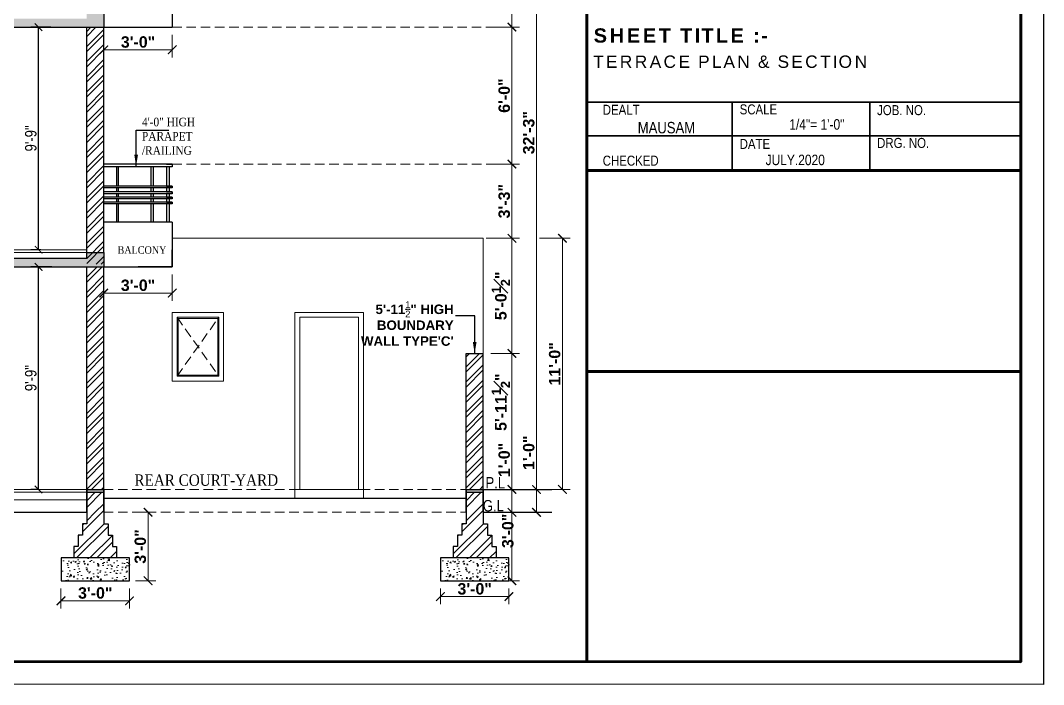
# Model space of a CAD drawing. Header units: feet. Extents: x 12125 to 16886, y -11859 to -10215.
# Drawn here: x 16348 to 16886, y -11615 to -11266 of the extents above; entities that cross this region are included whole.
import ezdxf

# ---------------------------------------------------------------- set-up
doc = ezdxf.new("R2010")
doc.units = ezdxf.units.FT
doc.header["$MEASUREMENT"] = 0
doc.header["$PDMODE"] = 2
doc.linetypes.add('DASHED', pattern=[0.75, 0.5, -0.25])
doc.linetypes.add('HIDDEN2', pattern=[0.1875, 0.125, -0.0625])
doc.layers.get('0').update_dxf_attribs({"lineweight": 30})
doc.layers.add('BLK_1_FLR_0_REGULAR_ROOM_4', color=1, linetype='Continuous', plot=False)
doc.layers.add('BLK_1_FLR_1_REGULAR_ROOM_4', color=1, linetype='Continuous', plot=False)
for name, color, linetype, lineweight in [('DIM 01', 7, 'Continuous', 9), ('DOOR', 32, 'Continuous', 13), ('DOTTED', 15, 'DASHED', 18), ('Flooring', 160, 'Continuous', 15), ('HATCH', 9, 'Continuous', 20), ('RAILING', 210, 'Continuous', 25), ('SLAB RCC', 1, 'Continuous', 40), ('TEXT', 7, 'Continuous', 30), ('WALL', 10, 'Continuous', 30), ('WINDOW', 150, 'Continuous', 20)]:
    doc.layers.add(name, color=color, linetype=linetype, lineweight=lineweight)
doc.styles.add('AR. TEXT 01', font='arialbd.ttf')
doc.styles.get("Standard").update_dxf_attribs({"font": 'ARIALN.TTF'})
doc.styles.add('style1', font='swissel.ttf')
doc.styles.add('TEX02', font='GARA.TTF')
doc.dimstyles.new('DIM 50', dxfattribs={"dimtxt": 6, "dimasz": 3, "dimexe": 6, "dimexo": 4, "dimgap": 0.3125, "dimtad": 1, "dimzin": 3, "dimdsep": 46, "dimlunit": 4, "dimtxsty": 'AR. TEXT 01', "dimblk": 'DOT', "dimcen": 0.09, "dimclrd": 256, "dimclre": 256, "dimclrt": 256, "dimazin": 0, "dimtfac": 0.8, "dimtofl": 0, "dimtmove": 1, "dimatfit": 3, "dimfxl": 6, "dimfxlon": 1, "dimfrac": 1, "dimtolj": 1, "dimtzin": 0, "dimlwd": -1, "dimlwe": -1, "dimarcsym": 1})
doc.dimstyles.get("Standard").update_dxf_attribs({"dimtxt": 6, "dimasz": 4, "dimexe": 4, "dimexo": 4, "dimgap": 1, "dimtad": 1, "dimdec": 1, "dimzin": 3, "dimdsep": 46, "dimlunit": 4, "dimtxsty": 'Standard', "dimblk": 'ARCHTICK', "dimcen": 0.09, "dimadec": 0, "dimazin": 0, "dimtfac": 1.005, "dimtdec": 1, "dimtofl": 0, "dimtmove": 2, "dimatfit": 3, "dimfxl": 4, "dimfxlon": 1, "dimtolj": 1, "dimtzin": 0, "dimarcsym": 0})
pattern_1 = [(-135, (-64522.8, 70481.258), (3.97747564, -3.97747564), []), (-135, (-64525.452, 70481.258), (3.97747564, -3.97747564), [])]
pattern_2 = [(45, (-33066.711, 39616.838), (-5.30330086, 5.30330086), []), (45, (-33063.176, 39616.838), (-5.30330086, 5.30330086), [])]
pattern_3 = [(45, (-33266.211, 39616.838), (-5.30330086, 5.30330086), []), (45, (-33262.676, 39616.838), (-5.30330086, 5.30330086), [])]

# ---------------------------------------------------------------- blocks, each defined once
blk = doc.blocks.new('_Dot')
at = {"color": 0, "linetype": 'ByBlock', "lineweight": -2}
blk.add_line((-0.5, 0), (-1, 0), dxfattribs=at)
at = {"color": 0, "linetype": 'ByBlock', "const_width": 0.5}
blk.add_lwpolyline([(-0.25, 0, 1), (0.25, 0, 1)], format="xyb", close=True, dxfattribs=at)
blk = doc.blocks.new('_ArchTick')
at = {"color": 0, "linetype": 'ByBlock', "const_width": 0.15}
blk.add_lwpolyline([(-0.5, -0.5), (0.5, 0.5)], dxfattribs=at)
blk = doc.blocks.new('*D184')
at = {"layer": 'Defpoints', "color": 0, "transparency": 16777216}
for p in [(16606.37, -11512.19), (16609.33, -11512.19), (16609.33, -11524.19)]:
    blk.add_point(p, dxfattribs=at)
at = {"layer": 'DIM 01', "transparency": 16777216}
for p, q in [((16606.37, -11512.19), (16606.37, -11487.22)), ((16605.33, -11512.19), (16602.37, -11512.19)), ((16606.37, -11524.19), (16606.37, -11512.19)), ((16605.33, -11524.19), (16602.37, -11524.19))]:
    blk.add_line(p, q, dxfattribs=at)
at = {"layer": 'DIM 01', "transparency": 16777216, "xscale": 4.5, "yscale": 4.5, "zscale": 4.5}
for p, rotation in [((16606.37, -11512.19), 90), ((16606.37, -11524.19), 270)]:
    blk.add_blockref('_ArchTick', p, dxfattribs=dict(at, rotation=rotation))
at = {"layer": 'DIM 01', "transparency": 16777216, "insert": (16602.31, -11496.71), "char_height": 6, "attachment_point": 5, "rotation": 90, "style": 'AR. TEXT 01'}
blk.add_mtext('\\A1;1\'-0"', dxfattribs=at)
blk = doc.blocks.new('*D185')
at = {"layer": 'Defpoints', "color": 0, "transparency": 16777216}
for p in [(16591.26, -11440.69), (16606.37, -11440.69), (16609.33, -11512.19)]:
    blk.add_point(p, dxfattribs=at)
at = {"layer": 'DIM 01', "transparency": 16777216}
for p, q in [((16595.26, -11440.69), (16610.37, -11440.69)), ((16606.37, -11512.19), (16606.37, -11440.69)), ((16605.33, -11512.19), (16602.37, -11512.19))]:
    blk.add_line(p, q, dxfattribs=at)
at = {"layer": 'DIM 01', "transparency": 16777216, "xscale": 4.5, "yscale": 4.5, "zscale": 4.5}
for p, rotation in [((16606.37, -11440.69), 90), ((16606.37, -11512.19), 270)]:
    blk.add_blockref('_ArchTick', p, dxfattribs=dict(at, rotation=rotation))
at = {"layer": 'DIM 01', "transparency": 16777216, "insert": (16600.51, -11466.33), "char_height": 6, "attachment_point": 5, "rotation": 90, "style": 'AR. TEXT 01'}
blk.add_mtext('\\A1;5\'-11{\\H0.800000x;\\S1#2;}"', dxfattribs=at)
blk = doc.blocks.new('*D186')
at = {"layer": 'Defpoints', "color": 0, "transparency": 16777216}
for p in [(16591.26, -11380.19), (16606.37, -11380.19), (16591.26, -11440.69)]:
    blk.add_point(p, dxfattribs=at)
at = {"layer": 'DIM 01', "transparency": 16777216}
for p, q in [((16595.26, -11380.19), (16610.37, -11380.19)), ((16606.37, -11440.69), (16606.37, -11380.19)), ((16595.26, -11440.69), (16610.37, -11440.69))]:
    blk.add_line(p, q, dxfattribs=at)
at = {"layer": 'DIM 01', "transparency": 16777216, "xscale": 4.5, "yscale": 4.5, "zscale": 4.5}
for p, rotation in [((16606.37, -11380.19), 90), ((16606.37, -11440.69), 270)]:
    blk.add_blockref('_ArchTick', p, dxfattribs=dict(at, rotation=rotation))
at = {"layer": 'DIM 01', "transparency": 16777216, "insert": (16600.51, -11410.44), "char_height": 6, "attachment_point": 5, "rotation": 90, "style": 'AR. TEXT 01'}
blk.add_mtext('\\A1;5\'-0{\\H0.800000x;\\S1#2;}"', dxfattribs=at)
blk = doc.blocks.new('*D187')
at = {"layer": 'Defpoints', "color": 0, "transparency": 16777216}
for p in [(16499.5, -11341.19), (16606.37, -11341.19), (16591.26, -11380.19)]:
    blk.add_point(p, dxfattribs=at)
at = {"layer": 'DIM 01', "transparency": 16777216}
for p, q in [((16594.37, -11341.19), (16610.37, -11341.19)), ((16606.37, -11380.19), (16606.37, -11341.19)), ((16595.26, -11380.19), (16610.37, -11380.19))]:
    blk.add_line(p, q, dxfattribs=at)
at = {"layer": 'DIM 01', "transparency": 16777216, "xscale": 4.5, "yscale": 4.5, "zscale": 4.5}
for p, rotation in [((16606.37, -11341.19), 90), ((16606.37, -11380.19), 270)]:
    blk.add_blockref('_ArchTick', p, dxfattribs=dict(at, rotation=rotation))
at = {"layer": 'DIM 01', "transparency": 16777216, "insert": (16602.31, -11360.69), "char_height": 6, "attachment_point": 5, "rotation": 90, "style": 'AR. TEXT 01'}
blk.add_mtext('\\A1;3\'-3"', dxfattribs=at)
blk = doc.blocks.new('*D188')
at = {"layer": 'Defpoints', "color": 0, "transparency": 16777216}
for p in [(16499.84, -11269.18), (16606.37, -11269.18), (16499.5, -11341.19)]:
    blk.add_point(p, dxfattribs=at)
at = {"layer": 'DIM 01', "transparency": 16777216}
for p, q in [((16594.37, -11269.18), (16610.37, -11269.18)), ((16606.37, -11341.19), (16606.37, -11269.18)), ((16594.37, -11341.19), (16610.37, -11341.19))]:
    blk.add_line(p, q, dxfattribs=at)
at = {"layer": 'DIM 01', "transparency": 16777216, "xscale": 4.5, "yscale": 4.5, "zscale": 4.5}
for p, rotation in [((16606.37, -11269.18), 90), ((16606.37, -11341.19), 270)]:
    blk.add_blockref('_ArchTick', p, dxfattribs=dict(at, rotation=rotation))
at = {"layer": 'DIM 01', "transparency": 16777216, "insert": (16602.31, -11305.19), "char_height": 6, "attachment_point": 5, "rotation": 90, "style": 'AR. TEXT 01'}
blk.add_mtext('\\A1;6\'-0"', dxfattribs=at)
blk = doc.blocks.new('*D189')
at = {"layer": 'Defpoints', "color": 0, "transparency": 16777216}
for p in [(16502.67, -11218.19), (16606.37, -11218.19), (16499.84, -11269.18)]:
    blk.add_point(p, dxfattribs=at)
at = {"layer": 'DIM 01', "transparency": 16777216}
for p, q in [((16594.37, -11218.19), (16610.37, -11218.19)), ((16606.37, -11269.18), (16606.37, -11218.19)), ((16594.37, -11269.18), (16610.37, -11269.18))]:
    blk.add_line(p, q, dxfattribs=at)
at = {"layer": 'DIM 01', "transparency": 16777216, "xscale": 4.5, "yscale": 4.5, "zscale": 4.5}
for p, rotation in [((16606.37, -11218.19), 90), ((16606.37, -11269.18), 270)]:
    blk.add_blockref('_ArchTick', p, dxfattribs=dict(at, rotation=rotation))
at = {"layer": 'DIM 01', "transparency": 16777216, "insert": (16602.31, -11243.69), "char_height": 6, "attachment_point": 5, "rotation": 90, "style": 'AR. TEXT 01'}
blk.add_mtext('\\A1;4\'-3"', dxfattribs=at)
blk = doc.blocks.new('*D203')
at = {"layer": 'Defpoints', "color": 0, "transparency": 16777216}
for p in [(16619.26, -11512.19), (16619.81, -11512.19), (16619.81, -11524.19)]:
    blk.add_point(p, dxfattribs=at)
at = {"layer": 'DIM 01', "transparency": 16777216}
for p, q in [((16619.26, -11512.19), (16619.26, -11483.42)), ((16615.81, -11512.19), (16615.26, -11512.19)), ((16619.26, -11524.19), (16619.26, -11512.19)), ((16615.81, -11524.19), (16615.26, -11524.19))]:
    blk.add_line(p, q, dxfattribs=at)
at = {"layer": 'DIM 01', "transparency": 16777216, "xscale": 4.5, "yscale": 4.5, "zscale": 4.5}
for p, rotation in [((16619.26, -11512.19), 90), ((16619.26, -11524.19), 270)]:
    blk.add_blockref('_ArchTick', p, dxfattribs=dict(at, rotation=rotation))
at = {"layer": 'DIM 01', "transparency": 16777216, "insert": (16615.2, -11492.91), "char_height": 6, "attachment_point": 5, "rotation": 90, "style": 'AR. TEXT 01'}
blk.add_mtext('\\A1;1\'-0"', dxfattribs=at)
blk = doc.blocks.new('*D204')
at = {"layer": 'Defpoints', "color": 0, "transparency": 16777216}
for p in [(16391.76, -11125.19), (16619.26, -11125.19), (16619.81, -11512.19)]:
    blk.add_point(p, dxfattribs=at)
at = {"layer": 'DIM 01', "transparency": 16777216}
for p, q in [((16607.26, -11125.19), (16623.26, -11125.19)), ((16619.26, -11512.19), (16619.26, -11125.19)), ((16615.81, -11512.19), (16615.26, -11512.19))]:
    blk.add_line(p, q, dxfattribs=at)
at = {"layer": 'DIM 01', "transparency": 16777216, "xscale": 4.5, "yscale": 4.5, "zscale": 4.5}
for p, rotation in [((16619.26, -11125.19), 90), ((16619.26, -11512.19), 270)]:
    blk.add_blockref('_ArchTick', p, dxfattribs=dict(at, rotation=rotation))
at = {"layer": 'DIM 01', "transparency": 16777216, "insert": (16615.2, -11324.69), "char_height": 6, "attachment_point": 5, "rotation": 90, "style": 'AR. TEXT 01'}
blk.add_mtext('\\A1;32\'-3"', dxfattribs=at)
blk = doc.blocks.new('*D205')
at = {"layer": 'Defpoints', "color": 0, "transparency": 16777216}
for p in [(16369.26, -11560.19), (16405.26, -11560.19), (16405.26, -11570.71)]:
    blk.add_point(p, dxfattribs=at)
at = {"layer": 'DIM 01', "transparency": 16777216}
for p, q in [((16369.26, -11564.19), (16369.26, -11574.71)), ((16405.26, -11564.19), (16405.26, -11574.71)), ((16369.26, -11570.71), (16405.26, -11570.71))]:
    blk.add_line(p, q, dxfattribs=at)
at = {"layer": 'DIM 01', "transparency": 16777216, "xscale": 4.5, "yscale": 4.5, "zscale": 4.5, "rotation": 180}
blk.add_blockref('_ArchTick', (16369.26, -11570.71), dxfattribs=at)
at = {"layer": 'DIM 01', "transparency": 16777216, "xscale": 4.5, "yscale": 4.5, "zscale": 4.5}
blk.add_blockref('_ArchTick', (16405.26, -11570.71), dxfattribs=at)
at = {"layer": 'DIM 01', "transparency": 16777216, "insert": (16387.26, -11566.65), "char_height": 6, "attachment_point": 5, "style": 'AR. TEXT 01'}
blk.add_mtext('\\A1;3\'-0"', dxfattribs=at)
blk = doc.blocks.new('*D206')
at = {"layer": 'Defpoints', "color": 0, "transparency": 16777216}
for p in [(16404.44, -11524.19), (16415.05, -11524.19), (16404.44, -11560.19)]:
    blk.add_point(p, dxfattribs=at)
at = {"layer": 'DIM 01', "transparency": 16777216}
for p, q in [((16408.44, -11524.19), (16419.05, -11524.19)), ((16415.05, -11560.19), (16415.05, -11524.19)), ((16408.44, -11560.19), (16419.05, -11560.19))]:
    blk.add_line(p, q, dxfattribs=at)
at = {"layer": 'DIM 01', "transparency": 16777216, "xscale": 4.5, "yscale": 4.5, "zscale": 4.5}
for p, rotation in [((16415.05, -11524.19), 90), ((16415.05, -11560.19), 270)]:
    blk.add_blockref('_ArchTick', p, dxfattribs=dict(at, rotation=rotation))
at = {"layer": 'DIM 01', "transparency": 16777216, "insert": (16410.99, -11542.19), "char_height": 6, "attachment_point": 5, "rotation": 90, "style": 'AR. TEXT 01'}
blk.add_mtext('\\A1;3\'-0"', dxfattribs=at)
blk = doc.blocks.new('*D209')
at = {"layer": 'Defpoints', "color": 0, "transparency": 16777216}
for p in [(16568.76, -11560.19), (16604.76, -11560.19), (16604.76, -11568.53)]:
    blk.add_point(p, dxfattribs=at)
at = {"layer": 'DIM 01', "transparency": 16777216}
for p, q in [((16568.76, -11564.19), (16568.76, -11572.53)), ((16604.76, -11564.19), (16604.76, -11572.53)), ((16568.76, -11568.53), (16604.76, -11568.53))]:
    blk.add_line(p, q, dxfattribs=at)
at = {"layer": 'DIM 01', "transparency": 16777216, "xscale": 4.5, "yscale": 4.5, "zscale": 4.5, "rotation": 180}
blk.add_blockref('_ArchTick', (16568.76, -11568.53), dxfattribs=at)
at = {"layer": 'DIM 01', "transparency": 16777216, "xscale": 4.5, "yscale": 4.5, "zscale": 4.5}
blk.add_blockref('_ArchTick', (16604.76, -11568.53), dxfattribs=at)
at = {"layer": 'DIM 01', "transparency": 16777216, "insert": (16586.76, -11564.47), "char_height": 6, "attachment_point": 5, "style": 'AR. TEXT 01'}
blk.add_mtext('\\A1;3\'-0"', dxfattribs=at)
blk = doc.blocks.new('*D210')
at = {"layer": 'Defpoints', "color": 0, "transparency": 16777216}
for p in [(16591.26, -11524.19), (16606.37, -11524.19), (16597.82, -11560.19)]:
    blk.add_point(p, dxfattribs=at)
at = {"layer": 'DIM 01', "transparency": 16777216}
for p, q in [((16595.26, -11524.19), (16610.37, -11524.19)), ((16606.37, -11560.19), (16606.37, -11524.19)), ((16601.82, -11560.19), (16610.37, -11560.19))]:
    blk.add_line(p, q, dxfattribs=at)
at = {"layer": 'DIM 01', "transparency": 16777216, "xscale": 4.5, "yscale": 4.5, "zscale": 4.5}
for p, rotation in [((16606.37, -11524.19), 90), ((16606.37, -11560.19), 270)]:
    blk.add_blockref('_ArchTick', p, dxfattribs=dict(at, rotation=rotation))
at = {"layer": 'DIM 01', "transparency": 16777216, "insert": (16604.19, -11533.97), "char_height": 6, "attachment_point": 5, "rotation": 90, "style": 'AR. TEXT 01'}
blk.add_mtext('\\A1;3\'-0"', dxfattribs=at)
blk = doc.blocks.new('*D217')
at = {"layer": 'Defpoints', "color": 0, "transparency": 16777216}
for p in [(16391.77, -11269.19), (16427.76, -11269.19), (16427.76, -11281.1)]:
    blk.add_point(p, dxfattribs=at)
at = {"layer": 'DIM 01', "transparency": 16777216}
for p, q in [((16391.77, -11273.19), (16391.77, -11285.1)), ((16427.76, -11273.19), (16427.76, -11285.1)), ((16391.77, -11281.1), (16427.76, -11281.1))]:
    blk.add_line(p, q, dxfattribs=at)
at = {"layer": 'DIM 01', "transparency": 16777216, "xscale": 4.5, "yscale": 4.5, "zscale": 4.5, "rotation": 180}
blk.add_blockref('_ArchTick', (16391.77, -11281.1), dxfattribs=at)
at = {"layer": 'DIM 01', "transparency": 16777216, "xscale": 4.5, "yscale": 4.5, "zscale": 4.5}
blk.add_blockref('_ArchTick', (16427.76, -11281.1), dxfattribs=at)
at = {"layer": 'DIM 01', "transparency": 16777216, "insert": (16409.76, -11277.04), "char_height": 6, "attachment_point": 5, "style": 'AR. TEXT 01'}
blk.add_mtext('\\A1;3\'-0"', dxfattribs=at)
blk = doc.blocks.new('*D244')
at = {"layer": 'Defpoints', "color": 0, "transparency": 16777216}
for p in [(16391.76, -11395.19), (16427.76, -11395.19), (16427.76, -11408.98)]:
    blk.add_point(p, dxfattribs=at)
at = {"layer": 'DIM 01', "transparency": 16777216}
for p, q in [((16391.76, -11399.19), (16391.76, -11412.98)), ((16427.76, -11399.19), (16427.76, -11412.98)), ((16391.76, -11408.98), (16427.76, -11408.98))]:
    blk.add_line(p, q, dxfattribs=at)
at = {"layer": 'DIM 01', "transparency": 16777216, "xscale": 4.5, "yscale": 4.5, "zscale": 4.5, "rotation": 180}
blk.add_blockref('_ArchTick', (16391.76, -11408.98), dxfattribs=at)
at = {"layer": 'DIM 01', "transparency": 16777216, "xscale": 4.5, "yscale": 4.5, "zscale": 4.5}
blk.add_blockref('_ArchTick', (16427.76, -11408.98), dxfattribs=at)
at = {"layer": 'DIM 01', "transparency": 16777216, "insert": (16409.76, -11404.92), "char_height": 6, "attachment_point": 5, "style": 'AR. TEXT 01'}
blk.add_mtext('\\A1;3\'-0"', dxfattribs=at)
blk = doc.blocks.new('*D332')
at = {"layer": 'Defpoints', "color": 0, "transparency": 16777216}
for p in [(16551.43, -11380.19), (16632.9, -11380.19), (16551.43, -11512.19)]:
    blk.add_point(p, dxfattribs=at)
at = {"layer": 'DIM 01', "transparency": 16777216}
for p, q in [((16620.9, -11380.19), (16636.9, -11380.19)), ((16632.9, -11512.19), (16632.9, -11380.19)), ((16620.9, -11512.19), (16636.9, -11512.19))]:
    blk.add_line(p, q, dxfattribs=at)
at = {"layer": 'DIM 01', "transparency": 16777216, "xscale": 4.5, "yscale": 4.5, "zscale": 4.5}
for p, rotation in [((16632.9, -11380.19), 90), ((16632.9, -11512.19), 270)]:
    blk.add_blockref('_ArchTick', p, dxfattribs=dict(at, rotation=rotation))
at = {"layer": 'DIM 01', "transparency": 16777216, "insert": (16628.84, -11446.19), "char_height": 6, "attachment_point": 5, "rotation": 90, "style": 'AR. TEXT 01'}
blk.add_mtext('\\A1;11\'-0"', dxfattribs=at)
blk = doc.blocks.new('*D455')
at = {"layer": 'BLK_1_FLR_0_REGULAR_ROOM_4', "color": 0, "lineweight": -2, "ltscale": 0.75, "transparency": 16777216}
for p, q in [((16364.47, -11395.19), (16353.47, -11395.19)), ((16357.47, -11512.19), (16357.47, -11395.19)), ((16357.47, -11512.19), (16353.47, -11512.19))]:
    blk.add_line(p, q, dxfattribs=at)
at = {"layer": 'Defpoints', "color": 0, "ltscale": 0.75, "transparency": 16777216}
for p in [(16357.47, -11395.19), (16375.68, -11395.19), (16359.28, -11512.19)]:
    blk.add_point(p, dxfattribs=at)
at = {"layer": 'BLK_1_FLR_0_REGULAR_ROOM_4', "color": 0, "lineweight": -2, "ltscale": 0.75, "transparency": 16777216, "xscale": 4, "yscale": 4, "zscale": 4}
for p, rotation in [((16357.47, -11395.19), 90), ((16357.47, -11512.19), 270)]:
    blk.add_blockref('_ArchTick', p, dxfattribs=dict(at, rotation=rotation))
at = {"layer": 'BLK_1_FLR_0_REGULAR_ROOM_4', "color": 0, "ltscale": 0.75, "transparency": 16777216, "insert": (16353.4, -11453.69), "char_height": 6, "attachment_point": 5, "rotation": 90}
blk.add_mtext('\\A1;9\'-9"', dxfattribs=at)
blk = doc.blocks.new('*D456')
at = {"layer": 'BLK_1_FLR_1_REGULAR_ROOM_4', "color": 0, "lineweight": -2, "transparency": 16777216}
for p, q in [((16363.85, -11269.19), (16353.47, -11269.19)), ((16357.47, -11386.19), (16357.47, -11269.19)), ((16358.63, -11386.19), (16353.47, -11386.19))]:
    blk.add_line(p, q, dxfattribs=at)
at = {"layer": 'Defpoints', "color": 0, "transparency": 16777216}
for p in [(16357.47, -11269.19), (16367.85, -11269.19), (16362.63, -11386.19)]:
    blk.add_point(p, dxfattribs=at)
at = {"layer": 'BLK_1_FLR_1_REGULAR_ROOM_4', "color": 0, "lineweight": -2, "transparency": 16777216, "xscale": 4, "yscale": 4, "zscale": 4}
for p, rotation in [((16357.47, -11269.19), 90), ((16357.47, -11386.19), 270)]:
    blk.add_blockref('_ArchTick', p, dxfattribs=dict(at, rotation=rotation))
at = {"layer": 'BLK_1_FLR_1_REGULAR_ROOM_4', "color": 0, "transparency": 16777216, "insert": (16353.4, -11327.69), "char_height": 6, "attachment_point": 5, "rotation": 90}
blk.add_mtext('\\A1;9\'-9"', dxfattribs=at)

msp = doc.modelspace()

# ---------------------------------------------------------------- hatches: boundary and pattern name
at = {"layer": 'HATCH', "ltscale": 20}
h = msp.add_hatch(dxfattribs=at)
h.set_pattern_fill('AR-CONC', color=256, style=0)
h.set_pattern_definition([(50, (-64522.8, 70607.258), (7.17260183, -0.62752135), [0.75, -8.25]), (-5, (-64522.8, 70607.258), (-1.38751334, 7.52192134), [0.6, -6.6]), (100.4514445, (-64522.2024, 70607.206), (5.78508847, 6.8943999), [0.6374019, -7.0114211]), (46.1842, (-64522.8, 70609.258), (10.6724133, -1.6551928), [1.125, -12.375]), (96.635635, (-64521.911, 70609.12), (9.3466195, 9.741186), [0.9561034, -10.5171376]), (-8.815836, (-64522.8, 70609.258), (9.3466195, 9.741186), [0.9, -9.9]), (21, (-64521.8, 70608.758), (5.96907052, -4.0261889), [0.75, -8.25]), (-34, (-64521.8, 70608.758), (2.4331533, 7.25150045), [0.6, -6.6]), (71.451445, (-64521.303, 70608.423), (8.40222377, 3.22531153), [0.6374019, -7.0114211]), (37.5, (-64522.8, 70607.2582), (0.121598553, 3.32893854), [0, -6.52, 0, -6.7, 0, -6.625]), (7.5, (-64522.8, 70607.2582), (2.63069537, 3.94411712), [0, -3.82, 0, -6.37, 0, -2.525]), (-32.5, (-64525.03, 70607.2582), (5.33822436, -0.22554872), [0, -2.5, 0, -7.8, 0, -10.35]), (-42.5, (-64526.03, 70607.258), (5.8318617, 1.00104982), [0, -3.25, 0, -5.18, 0, -7.35])])
h.paths.add_polyline_path([(16391.761, -11261.695), (16382.761, -11261.695), (16382.761, -11264.695), (16193.011, -11264.695), (16193.011, -11261.695), (16184.011, -11261.695), (16184.011, -11264.695), (16103.761, -11264.695), (16103.761, -11261.695), (16094.761, -11261.695), (16094.761, -11269.195), (16391.761, -11269.195)])
at = {"layer": 'HATCH', "ltscale": 10}
h = msp.add_hatch(dxfattribs=at)
h.set_pattern_fill('ANSI32', color=256, scale=15, angle=180, style=0)
h.set_pattern_definition([(-135, (-64522.8, 70475.258), (3.97747564, -3.97747564), []), (-135, (-64525.452, 70475.258), (3.97747564, -3.97747564), [])])
h.paths.add_polyline_path([(16391.761, -11269.195), (16382.761, -11269.195), (16382.761, -11393.695), (16391.761, -11393.695)])
at = {"layer": 'HATCH', "ltscale": 20}
h = msp.add_hatch(dxfattribs=at)
h.set_pattern_fill('AR-CONC', color=256, style=0)
h.set_pattern_definition([(50, (-64522.8, 70481.258), (7.17260183, -0.62752135), [0.75, -8.25]), (-5, (-64522.8, 70481.258), (-1.38751334, 7.52192134), [0.6, -6.6]), (100.4514445, (-64522.2024, 70481.206), (5.78508847, 6.8943999), [0.6374019, -7.0114211]), (46.1842, (-64522.8, 70483.258), (10.6724133, -1.6551928), [1.125, -12.375]), (96.635635, (-64521.911, 70483.12), (9.3466195, 9.741186), [0.9561034, -10.5171376]), (-8.815836, (-64522.8, 70483.258), (9.3466195, 9.741186), [0.9, -9.9]), (21, (-64521.8, 70482.758), (5.96907052, -4.0261889), [0.75, -8.25]), (-34, (-64521.8, 70482.758), (2.4331533, 7.25150045), [0.6, -6.6]), (71.451445, (-64521.303, 70482.423), (8.40222377, 3.22531153), [0.6374019, -7.0114211]), (37.5, (-64522.8, 70481.2582), (0.121598553, 3.32893854), [0, -6.52, 0, -6.7, 0, -6.625]), (7.5, (-64522.8, 70481.2582), (2.63069537, 3.94411712), [0, -3.82, 0, -6.37, 0, -2.525]), (-32.5, (-64525.03, 70481.2582), (5.33822436, -0.22554872), [0, -2.5, 0, -7.8, 0, -10.35]), (-42.5, (-64526.03, 70481.258), (5.8318617, 1.00104982), [0, -3.25, 0, -5.18, 0, -7.35])])
h.paths.add_polyline_path([(16103.761, -11390.695), (16103.761, -11387.695), (16094.761, -11387.695), (16094.761, -11395.195), (16391.761, -11395.195), (16391.761, -11387.695), (16382.761, -11387.695), (16382.761, -11390.695), (16193.011, -11390.695), (16193.011, -11387.695), (16184.011, -11387.695), (16184.011, -11390.695)])
at = {"layer": 'HATCH', "ltscale": 10}
h = msp.add_hatch(dxfattribs=at)
h.set_pattern_fill('ANSI32', color=256, scale=15, angle=180, style=0)
h.set_pattern_definition(pattern_1)
h.paths.add_polyline_path([(16391.761, -11395.195), (16382.761, -11395.195), (16382.761, -11512.195), (16391.761, -11512.195)])
h = msp.add_hatch(dxfattribs=at)
h.set_pattern_fill('ANSI32', color=256, scale=15, angle=180, style=0)
h.set_pattern_definition(pattern_1)
h.paths.add_polyline_path([(16591.261, -11440.695), (16582.261, -11440.695), (16582.261, -11512.195), (16591.261, -11512.195)])
at = {"layer": 'HATCH'}
for points in [[(16382.761, -11513.713), (16382.761, -11512.213), (16391.761, -11512.213), (16391.761, -11513.713)], [(16582.261, -11513.713), (16582.261, -11512.213), (16591.261, -11512.213), (16591.261, -11513.713)]]:
    msp.add_hatch(color=256, dxfattribs=at).paths.add_polyline_path(points)
at = {"layer": 'HATCH', "ltscale": 10}
h = msp.add_hatch(dxfattribs=at)
h.set_pattern_fill('ANSI32', color=256, scale=20, style=0)
h.set_pattern_definition(pattern_3)
h.paths.add_polyline_path([(16382.761, -11513.695), (16391.761, -11513.695), (16391.761, -11524.195), (16382.761, -11524.195)])
h = msp.add_hatch(dxfattribs=at)
h.set_pattern_fill('ANSI32', color=256, scale=20, style=0)
h.set_pattern_definition(pattern_2)
h.paths.add_polyline_path([(16582.261, -11513.695), (16591.261, -11513.695), (16591.261, -11524.195), (16582.261, -11524.195)])
h = msp.add_hatch(dxfattribs=at)
h.set_pattern_fill('ANSI32', color=256, scale=20, style=0)
h.set_pattern_definition(pattern_3)
h.paths.add_polyline_path([(16378.261, -11536.195), (16380.511, -11536.195), (16380.511, -11530.195), (16382.761, -11530.195), (16382.761, -11524.195), (16391.761, -11524.195), (16391.761, -11530.195), (16394.011, -11530.195), (16394.011, -11536.195), (16396.261, -11536.195), (16396.261, -11542.195), (16398.511, -11542.195), (16398.511, -11548.195), (16376.011, -11548.195), (16376.011, -11542.195), (16378.261, -11542.195)])
h = msp.add_hatch(dxfattribs=at)
h.set_pattern_fill('ANSI32', color=256, scale=20, style=0)
h.set_pattern_definition(pattern_2)
h.paths.add_polyline_path([(16577.761, -11536.195), (16580.011, -11536.195), (16580.011, -11530.195), (16582.261, -11530.195), (16582.261, -11524.195), (16591.261, -11524.195), (16591.261, -11530.195), (16593.511, -11530.195), (16593.511, -11536.195), (16595.761, -11536.195), (16595.761, -11542.195), (16598.011, -11542.195), (16598.011, -11548.195), (16575.511, -11548.195), (16575.511, -11542.195), (16577.761, -11542.195)])
at = {"layer": 'HATCH', "ltscale": 20}
h = msp.add_hatch(dxfattribs=at)
h.set_pattern_fill('AR-CONC', color=256, angle=180, style=0)
h.set_pattern_definition([(50, (58183.472, 105412.5826), (7.17260183, -0.62752135), [0.75, -8.25]), (-5, (58183.472, 105412.5826), (-1.38751334, 7.52192134), [0.6, -6.6]), (100.4514445, (58184.0695, 105412.53), (5.78508847, 6.8943999), [0.6374019, -7.0114211]), (46.1842, (58183.472, 105414.583), (10.6724133, -1.6551928), [1.125, -12.375]), (96.6356355, (58184.361, 105414.445), (9.3466195, 9.741186), [0.9561034, -10.5171376]), (-8.815836, (58183.472, 105414.583), (9.34661945, 9.741186), [0.9, -9.9]), (21, (58184.472, 105414.0826), (5.96907052, -4.0261889), [0.75, -8.25]), (-34, (58184.472, 105414.0826), (2.4331533, 7.25150045), [0.6, -6.6]), (71.451445, (58184.969, 105413.747), (8.40222377, 3.22531153), [0.6374019, -7.0114211]), (37.5, (58183.4718, 105412.5826), (0.121598553, 3.32893854), [0, -6.52, 0, -6.7, 0, -6.625]), (7.5, (58183.4718, 105412.5826), (2.63069537, 3.94411712), [0, -3.82, 0, -6.37, 0, -2.525]), (-32.5, (58181.2418, 105412.5826), (5.33822436, -0.22554872), [0, -2.5, 0, -7.8, 0, -10.35]), (-42.5, (58180.242, 105412.5826), (5.8318617, 1.00104982), [0, -3.25, 0, -5.18, 0, -7.35])])
h.paths.add_polyline_path([(16405.261, -11560.195), (16405.261, -11548.195), (16405.261, -11548.195), (16369.261, -11548.195), (16369.261, -11548.195), (16369.261, -11560.195), (16369.261, -11560.195)])
h = msp.add_hatch(dxfattribs=at)
h.set_pattern_fill('AR-CONC', color=256, angle=180, style=0)
h.set_pattern_definition([(50, (58382.972, 105412.5826), (7.17260183, -0.62752135), [0.75, -8.25]), (-5, (58382.972, 105412.5826), (-1.38751334, 7.52192134), [0.6, -6.6]), (100.4514445, (58383.5695, 105412.53), (5.78508847, 6.8943999), [0.6374019, -7.0114211]), (46.1842, (58382.972, 105414.583), (10.6724133, -1.6551928), [1.125, -12.375]), (96.6356355, (58383.861, 105414.445), (9.3466195, 9.741186), [0.9561034, -10.5171376]), (-8.815836, (58382.972, 105414.583), (9.34661945, 9.741186), [0.9, -9.9]), (21, (58383.972, 105414.0826), (5.96907052, -4.0261889), [0.75, -8.25]), (-34, (58383.972, 105414.0826), (2.4331533, 7.25150045), [0.6, -6.6]), (71.451445, (58384.469, 105413.747), (8.40222377, 3.22531153), [0.6374019, -7.0114211]), (37.5, (58382.9718, 105412.5826), (0.121598553, 3.32893854), [0, -6.52, 0, -6.7, 0, -6.625]), (7.5, (58382.9718, 105412.5826), (2.63069537, 3.94411712), [0, -3.82, 0, -6.37, 0, -2.525]), (-32.5, (58380.7418, 105412.5826), (5.33822436, -0.22554872), [0, -2.5, 0, -7.8, 0, -10.35]), (-42.5, (58379.742, 105412.5826), (5.8318617, 1.00104982), [0, -3.25, 0, -5.18, 0, -7.35])])
h.paths.add_polyline_path([(16604.761, -11560.195), (16604.761, -11548.195), (16604.761, -11548.195), (16568.761, -11548.195), (16568.761, -11548.195), (16568.761, -11560.195), (16568.761, -11560.195)])

# ---------------------------------------------------------------- linework, layer by layer
at = {"color": 3}
msp.add_line((16885.839, -10550.006), (16885.839, -11614.729), dxfattribs=at)
msp.add_lwpolyline([(15284.2, -10549.647), (16885.839, -10550.006), (16885.839, -11614.729), (15284.2, -11614.371)], close=True, dxfattribs=at)
at = {"layer": 'DIM 01'}
for p, q in [((16492.261, -11512.195), (16492.261, -11516.695)), ((16492.261, -11512.195), (16528.261, -11512.195)), ((16528.261, -11512.195), (16528.261, -11516.695))]:
    msp.add_line(p, q, dxfattribs=at)
at = {"layer": 'DOOR'}
for p, q in [((16492.261, -11419.195), (16528.261, -11419.195)), ((16492.261, -11419.195), (16492.261, -11516.695)), ((16528.261, -11419.195), (16528.261, -11516.695)), ((16494.761, -11421.695), (16525.761, -11421.695)), ((16494.761, -11421.695), (16494.761, -11512.418)), ((16525.761, -11421.695), (16525.761, -11512.195))]:
    msp.add_line(p, q, dxfattribs=at)
at = {"layer": 'DOTTED', "ltscale": 10}
for p, q in [((16430.261, -11452.695), (16452.261, -11421.695)), ((16430.261, -11421.695), (16452.261, -11452.695))]:
    msp.add_line(p, q, dxfattribs=at)
at = {"layer": 'Flooring', "ltscale": 10}
for p, q in [((16190.761, -11386.195), (16382.761, -11386.195)), ((16103.761, -11387.695), (16382.761, -11387.695)), ((16190.761, -11512.195), (16382.761, -11512.195)), ((16190.761, -11513.695), (16382.761, -11513.695)), ((16190.761, -11517.695), (16382.761, -11517.695))]:
    msp.add_line(p, q, dxfattribs=at)
at = {"layer": 'HATCH', "linetype": 'DASHED', "ltscale": 10}
for p, q in [((16427.704, -11269.176), (16606.371, -11269.176)), ((16427.761, -11341.195), (16606.371, -11341.195)), ((16427.761, -11380.195), (16606.371, -11380.195)), ((16391.761, -11512.195), (16582.261, -11512.195)), ((16391.761, -11524.195), (16582.261, -11524.195))]:
    msp.add_line(p, q, dxfattribs=at)
at = {"layer": 'RAILING', "ltscale": 10}
for p, q in [((16427.761, -11245.661), (16427.761, -11269.176)), ((16391.761, -11269.195), (16427.761, -11269.176)), ((16427.761, -11341.195), (16391.761, -11341.195)), ((16427.761, -11342.663), (16391.761, -11342.663)), ((16398.553, -11352.745), (16398.553, -11342.663)), ((16399.553, -11352.745), (16399.553, -11342.663)), ((16416.424, -11342.663), (16416.424, -11352.745)), ((16417.64, -11342.663), (16417.64, -11352.745)), ((16424.761, -11342.663), (16424.761, -11352.745)), ((16426.261, -11352.745), (16426.261, -11342.663)), ((16427.761, -11341.195), (16427.761, -11342.663)), ((16427.761, -11352.745), (16391.761, -11352.745)), ((16427.761, -11353.745), (16391.761, -11353.745)), ((16398.553, -11355.745), (16398.553, -11353.745)), ((16399.553, -11355.745), (16399.553, -11353.745)), ((16416.424, -11353.745), (16416.424, -11355.745)), ((16417.64, -11353.745), (16417.64, -11355.745)), ((16424.761, -11353.745), (16424.761, -11355.745)), ((16426.261, -11355.745), (16426.261, -11353.745)), ((16427.761, -11352.745), (16427.761, -11353.745)), ((16427.761, -11353.745), (16427.761, -11352.745)), ((16427.761, -11355.745), (16391.761, -11355.745)), ((16427.761, -11356.745), (16391.761, -11356.745)), ((16427.761, -11358.492), (16391.761, -11358.492)), ((16427.761, -11359.492), (16391.761, -11359.492)), ((16398.553, -11358.492), (16398.553, -11356.745)), ((16398.553, -11361.151), (16398.553, -11359.492)), ((16399.553, -11358.492), (16399.553, -11356.745)), ((16399.553, -11361.151), (16399.553, -11359.492)), ((16416.424, -11356.745), (16416.424, -11358.492)), ((16416.424, -11359.492), (16416.424, -11361.151)), ((16417.64, -11356.745), (16417.64, -11358.492)), ((16417.64, -11359.492), (16417.64, -11361.151)), ((16424.761, -11356.745), (16424.761, -11358.492)), ((16424.761, -11359.492), (16424.761, -11361.151)), ((16426.261, -11358.492), (16426.261, -11356.745)), ((16426.261, -11361.151), (16426.261, -11359.492)), ((16427.761, -11355.745), (16427.761, -11356.745)), ((16427.761, -11356.745), (16427.761, -11355.745)), ((16427.761, -11358.492), (16427.761, -11359.492)), ((16427.761, -11359.492), (16427.761, -11358.492)), ((16427.761, -11361.151), (16391.761, -11361.151)), ((16427.761, -11362.151), (16391.761, -11362.151)), ((16398.553, -11371.695), (16398.553, -11362.151)), ((16399.553, -11371.695), (16399.553, -11362.151)), ((16416.424, -11362.151), (16416.424, -11371.695)), ((16417.64, -11362.151), (16417.64, -11371.695)), ((16424.761, -11362.151), (16424.761, -11371.695)), ((16426.261, -11371.695), (16426.261, -11362.151)), ((16427.761, -11361.151), (16427.761, -11362.151)), ((16427.761, -11362.151), (16427.761, -11361.151)), ((16427.761, -11371.695), (16391.761, -11371.695)), ((16427.761, -11371.695), (16427.761, -11395.195)), ((16427.761, -11395.195), (16427.761, -11386.195)), ((16391.761, -11395.195), (16427.761, -11395.195)), ((16427.761, -11395.195), (16409.761, -11395.195))]:
    msp.add_line(p, q, dxfattribs=at)
for points in [[(16424.761, -11341.195), (16427.761, -11341.195), (16427.761, -11342.663), (16424.761, -11342.663)], [(16424.761, -11341.195), (16424.761, -11341.195), (16426.261, -11341.195)], [(16426.261, -11342.663), (16424.761, -11342.663)], [(16424.761, -11352.745), (16427.761, -11352.745), (16427.761, -11353.745), (16424.761, -11353.745)], [(16424.761, -11352.745), (16424.761, -11352.745), (16426.261, -11352.745)], [(16426.261, -11353.745), (16424.761, -11353.745)], [(16424.761, -11355.745), (16427.761, -11355.745), (16427.761, -11356.745), (16424.761, -11356.745)], [(16424.761, -11355.745), (16424.761, -11355.745), (16426.261, -11355.745)], [(16426.261, -11356.745), (16424.761, -11356.745)], [(16424.761, -11358.492), (16427.761, -11358.492), (16427.761, -11359.492), (16424.761, -11359.492)], [(16424.761, -11358.492), (16424.761, -11358.492), (16426.261, -11358.492)], [(16426.261, -11359.492), (16424.761, -11359.492)], [(16424.761, -11361.151), (16427.761, -11361.151), (16427.761, -11362.151), (16424.761, -11362.151)], [(16424.761, -11361.151), (16424.761, -11361.151), (16426.261, -11361.151)], [(16426.261, -11362.151), (16424.761, -11362.151)]]:
    msp.add_lwpolyline(points, dxfattribs=at)
at = {"layer": 'SLAB RCC', "lineweight": 30, "ltscale": 10}
for p, q in [((16391.761, -11261.695), (16391.765, -11269.195)), ((16094.761, -11269.195), (16391.765, -11269.195)), ((16193.011, -11390.695), (16382.761, -11390.695)), ((16382.761, -11390.695), (16382.761, -11387.695)), ((16382.761, -11387.695), (16391.761, -11387.695)), ((16391.761, -11387.695), (16391.761, -11395.195)), ((16094.761, -11395.195), (16391.761, -11395.195)), ((16391.761, -11516.695), (16582.261, -11516.695)), ((16190.761, -11524.195), (16382.761, -11524.195)), ((16591.261, -11524.195), (16627.396, -11524.195))]:
    msp.add_line(p, q, dxfattribs=at)
at = {"layer": 'WALL', "color": 35, "linetype": 'Continuous', "lineweight": 60}
for p, q in [((16645.792, -11602.729), (16645.792, -10562.506)), ((16873.839, -10562.006), (16873.839, -11602.729)), ((16645.792, -11344.555), (16873.839, -11344.555)), ((16645.792, -11344.555), (16873.839, -11344.555)), ((16645.792, -11450.154), (16873.839, -11450.154))]:
    msp.add_line(p, q, dxfattribs=at)
at = {"layer": 'WALL', "ltscale": 5}
for p, q in [((16382.761, -11387.695), (16382.761, -11269.195)), ((16391.761, -11387.695), (16391.761, -11269.195)), ((16382.761, -11512.195), (16382.761, -11395.195)), ((16391.761, -11512.195), (16391.761, -11395.195)), ((16582.261, -11524.195), (16582.261, -11440.695)), ((16582.261, -11440.695), (16591.261, -11440.695)), ((16591.261, -11524.195), (16591.261, -11440.695)), ((16382.761, -11524.195), (16382.761, -11512.195)), ((16391.761, -11524.195), (16391.761, -11512.195)), ((16591.261, -11512.195), (16627.396, -11512.195))]:
    msp.add_line(p, q, dxfattribs=at)
at = {"layer": 'WALL', "color": 35, "linetype": 'Continuous', "lineweight": 35}
for p, q in [((16645.792, -11308.664), (16873.839, -11308.664)), ((16722.205, -11344.555), (16722.205, -11308.664)), ((16794.463, -11344.555), (16794.463, -11308.664)), ((16645.792, -11326.374), (16873.839, -11326.374))]:
    msp.add_line(p, q, dxfattribs=at)
at = {"layer": 'WALL', "lineweight": 9, "ltscale": 10}
for p in [(16427.761, -11380.195), (16591.261, -11440.695)]:
    msp.add_line(p, (16591.261, -11380.195), dxfattribs=at)
at = {"layer": 'WALL', "color": 0}
for p, q in [((16382.761, -11512.195), (16382.761, -11530.195)), ((16382.761, -11512.195), (16391.761, -11512.195)), ((16382.761, -11513.695), (16391.761, -11513.695)), ((16391.761, -11512.195), (16391.761, -11530.195)), ((16582.261, -11512.195), (16582.261, -11530.195)), ((16582.261, -11512.195), (16591.261, -11512.195)), ((16582.261, -11513.695), (16591.261, -11513.695)), ((16591.261, -11512.195), (16591.261, -11530.195)), ((16382.761, -11530.195), (16380.511, -11530.195)), ((16380.511, -11530.195), (16380.511, -11536.195)), ((16391.761, -11530.195), (16394.011, -11530.195)), ((16394.011, -11530.195), (16394.011, -11536.195)), ((16582.261, -11530.195), (16580.011, -11530.195)), ((16580.011, -11530.195), (16580.011, -11536.195)), ((16591.261, -11530.195), (16593.511, -11530.195)), ((16593.511, -11530.195), (16593.511, -11536.195)), ((16378.261, -11536.195), (16378.261, -11542.195)), ((16380.511, -11536.195), (16378.261, -11536.195)), ((16394.011, -11536.195), (16396.261, -11536.195)), ((16396.261, -11536.195), (16396.261, -11542.195)), ((16577.761, -11536.195), (16577.761, -11542.195)), ((16580.011, -11536.195), (16577.761, -11536.195)), ((16593.511, -11536.195), (16595.761, -11536.195)), ((16595.761, -11536.195), (16595.761, -11542.195)), ((16378.261, -11542.195), (16376.011, -11542.195)), ((16376.011, -11542.195), (16376.011, -11548.195)), ((16396.261, -11542.195), (16398.511, -11542.195)), ((16398.511, -11542.195), (16398.511, -11548.195)), ((16577.761, -11542.195), (16575.511, -11542.195)), ((16575.511, -11542.195), (16575.511, -11548.195)), ((16595.761, -11542.195), (16598.011, -11542.195)), ((16598.011, -11542.195), (16598.011, -11548.195))]:
    msp.add_line(p, q, dxfattribs=at)
at = {"layer": 'WALL', "color": 35, "linetype": 'Continuous', "lineweight": 60}
msp.add_lwpolyline([(15296.2, -10561.647), (16873.839, -10562.006), (16873.839, -11602.729), (15296.2, -11602.371)], close=True, dxfattribs=at)
at = {"layer": 'WALL', "color": 0}
for points in [[(16405.261, -11548.195), (16369.261, -11548.195), (16369.261, -11560.195), (16405.261, -11560.195)], [(16604.761, -11548.195), (16568.761, -11548.195), (16568.761, -11560.195), (16604.761, -11560.195)]]:
    msp.add_lwpolyline(points, close=True, dxfattribs=at)
at = {"layer": 'WINDOW', "ltscale": 10}
for points in [[(16427.761, -11419.195), (16454.761, -11419.195), (16454.761, -11455.195), (16427.761, -11455.195)], [(16430.261, -11421.695), (16452.261, -11421.695), (16452.261, -11452.695), (16430.261, -11452.695)], [(16430.861, -11422.295), (16451.661, -11422.295), (16451.661, -11452.095), (16430.861, -11452.095)]]:
    msp.add_lwpolyline(points, close=True, dxfattribs=at)

# ---------------------------------------------------------------- texts
at = {"layer": 'TEXT', "linetype": 'Continuous', "lineweight": -2, "attachment_point": 1}
for s, insert, char_height, width in [('{\\fSwis721 LtEx BT|b1|i0|c0|p34;\\T1.2;SHEET TITLE :-}', (16649.337, -11269.833), 7.5, 214.07489), ('DEALT', (16654.081, -11310.007), 5.25, 34.1884), ('SCALE', (16726.074, -11309.802), 5.25, 34.1884), ('JOB. NO.', (16798.332, -11310.19), 5.25, 34.1884), ('MAUSAM', (16672.495, -11319.022), 6, 82.77212), ('DATE', (16726.074, -11327.963), 5.25, 34.1884), ('DRG. NO.', (16798.332, -11327.432), 5.25, 58.38209), ('CHECKED', (16654.081, -11336.75), 5.25, 38.56783)]:
    msp.add_mtext(s, dxfattribs=dict(at, insert=insert, char_height=char_height, width=width))
at = {"layer": 'TEXT', "linetype": 'Continuous', "lineweight": -2, "insert": (16649.128, -11284.105), "char_height": 6.5, "width": 208.4321, "attachment_point": 1, "style": 'style1'}
msp.add_mtext('{\\T1.2;TERRACE PLAN & SECTION}', dxfattribs=at)
at = {"layer": 'TEXT', "style": 'TEX02'}
for s, insert, char_height, width, attachment_point in [('\\A1;4\'-0" HIGH \\PPARAPET\\P/RAILING', (16411.825, -11316.81), 4.5, 35.47914, 1), ('\\A1;BALCONY', (16411.842, -11384.326), 4, 122.74671, 2), ('\\A1;REAR COURT-YARD', (16445.642, -11504.262), 6, 105.06132, 2)]:
    msp.add_mtext(s, dxfattribs=dict(at, insert=insert, char_height=char_height, width=width, attachment_point=attachment_point))
at = {"layer": 'TEXT', "lineweight": -2, "char_height": 5.5, "attachment_point": 1}
for s, insert, width in [('1/4"= 1\'-0"', (16752.163, -11317.581), 63.64834), ('JULY.2020', (16739.705, -11336.235), 42.20302)]:
    msp.add_mtext(s, dxfattribs=dict(at, insert=insert, width=width))
at = {"layer": 'TEXT', "linetype": 'HIDDEN2', "insert": (16575.699, -11413.296), "char_height": 4, "width": 60.76507, "attachment_point": 3}
msp.add_mtext('\\A1;{\\fArial|b1|i0|c0|p34;\\H1.25x;5\'-11\\fArial|b0|i0|c0|p0;{\\H0.7x;\\S1/2;}\\fArial|b1|i0|c0|p34;" HIGH BOUNDARY WALL TYPE\'C\'}', dxfattribs=at)
at = {"layer": 'TEXT', "char_height": 6, "width": 132.15979, "attachment_point": 1}
for s, insert in [('\\A1;P.L', (16592.442, -11505.668)), ('\\A1;G.L', (16591.032, -11517.74))]:
    msp.add_mtext(s, dxfattribs=dict(at, insert=insert))

# ---------------------------------------------------------------- dimensions: what is measured, and where the dimension line sits
at = {"layer": 'BLK_1_FLR_0_REGULAR_ROOM_4', "ltscale": 0.75}
dim = msp.add_linear_dim(base=(16357.466, -11395.195), p1=(16359.28, -11512.195), p2=(16375.684, -11395.195), angle=90, dimstyle='Standard', override={"dimfxl": 7}, dxfattribs=at)
dim.commit()
dim.dimension.update_dxf_attribs({"geometry": '*D455', "text_midpoint": (16353.403, -11453.695)})
at = {"layer": 'BLK_1_FLR_1_REGULAR_ROOM_4', "color": 1}
dim = msp.add_linear_dim(base=(16357.466, -11269.195), p1=(16362.63, -11386.195), p2=(16367.847, -11269.195), angle=90, dimstyle='Standard', override={"dimfxl": 7}, dxfattribs=at)
dim.commit()
dim.dimension.update_dxf_attribs({"geometry": '*D456', "text_midpoint": (16353.403, -11327.695)})
at = {"layer": 'DIM 01'}
for base, p1, p2, picture, middle in [((16619.264, -11125.195), (16619.814, -11512.195), (16391.761, -11125.195), '*D204', (16619.264, -11324.695)), ((16606.371, -11440.695), (16609.329, -11512.195), (16591.261, -11440.695), '*D185', (16606.371, -11466.333)), ((16619.264, -11512.195), (16619.814, -11524.195), (16619.814, -11512.195), '*D203', (16621.171, -11492.912)), ((16606.371, -11512.195), (16609.329, -11524.195), (16609.329, -11512.195), '*D184', (16606.371, -11496.714)), ((16606.371, -11524.195), (16597.815, -11560.195), (16591.261, -11524.195), '*D210', (16608.254, -11533.968))]:
    dim = msp.add_linear_dim(base=base, p1=p1, p2=p2, angle=90, dimstyle='DIM 50', override={"dimtxt": 6, "dimasz": 4.5, "dimexe": 4, "dimgap": 1, "dimblk1": 'ArchTick', "dimblk2": 'ArchTick', "dimsah": 1, "dimfxl": 12}, dxfattribs=at)
    dim.commit()
    dim.dimension.update_dxf_attribs({"geometry": picture, "text_midpoint": middle, "dimtype": 160})
for base, p1, p2, picture, middle in [((16606.371, -11218.195), (16499.845, -11269.176), (16502.671, -11218.195), '*D189', (16602.311, -11243.685)), ((16606.371, -11269.176), (16499.505, -11341.195), (16499.845, -11269.176), '*D188', (16602.311, -11305.185)), ((16606.371, -11341.195), (16591.261, -11380.195), (16499.505, -11341.195), '*D187', (16602.311, -11360.695)), ((16632.902, -11380.195), (16551.428, -11512.195), (16551.428, -11380.195), '*D332', (16628.842, -11446.195)), ((16606.371, -11380.195), (16591.261, -11440.695), (16591.261, -11380.195), '*D186', (16600.506, -11410.445)), ((16415.047, -11524.195), (16404.442, -11560.195), (16404.442, -11524.195), '*D206', (16410.987, -11542.195))]:
    dim = msp.add_linear_dim(base=base, p1=p1, p2=p2, angle=90, dimstyle='DIM 50', override={"dimtxt": 6, "dimasz": 4.5, "dimexe": 4, "dimgap": 1, "dimblk1": 'ArchTick', "dimblk2": 'ArchTick', "dimsah": 1, "dimfxl": 12}, dxfattribs=at)
    dim.commit()
    dim.dimension.update_dxf_attribs({"geometry": picture, "text_midpoint": middle})
for base, p1, p2, picture, middle in [((16427.761, -11281.101), (16391.765, -11269.195), (16427.761, -11269.195), '*D217', (16409.763, -11277.041)), ((16427.761, -11408.985), (16391.761, -11395.195), (16427.761, -11395.195), '*D244', (16409.761, -11404.925)), ((16405.261, -11570.706), (16369.261, -11560.195), (16405.261, -11560.195), '*D205', (16387.261, -11566.646)), ((16604.761, -11568.527), (16568.761, -11560.195), (16604.761, -11560.195), '*D209', (16586.761, -11564.467))]:
    dim = msp.add_linear_dim(base=base, p1=p1, p2=p2, dimstyle='DIM 50', override={"dimtxt": 6, "dimasz": 4.5, "dimexe": 4, "dimgap": 1, "dimblk1": 'ArchTick', "dimblk2": 'ArchTick', "dimsah": 1, "dimfxl": 12}, dxfattribs=at)
    dim.commit()
    dim.dimension.update_dxf_attribs({"geometry": picture, "text_midpoint": middle})

# ---------------------------------------------------------------- leaders
at = {"layer": 'TEXT'}
for points, override in [([(16408.763, -11342.219), (16408.763, -11323.34), (16425.997, -11323.34)], {"dimasz": 6, "dimgap": 2.5, "dimtad": 0}), ([(16586.761, -11440.695), (16586.761, -11420.948), (16576.646, -11420.948)], {"dimscale": 1, "dimtxt": 7, "dimasz": 6, "dimgap": 2.5, "dimtad": 0, "dimclrd": 256, "dimfxl": 12, "dimlwd": -1})]:
    msp.add_leader(points, dimstyle='DIM 50', override=override, dxfattribs=at)

doc.saveas('drawing.dxf')
